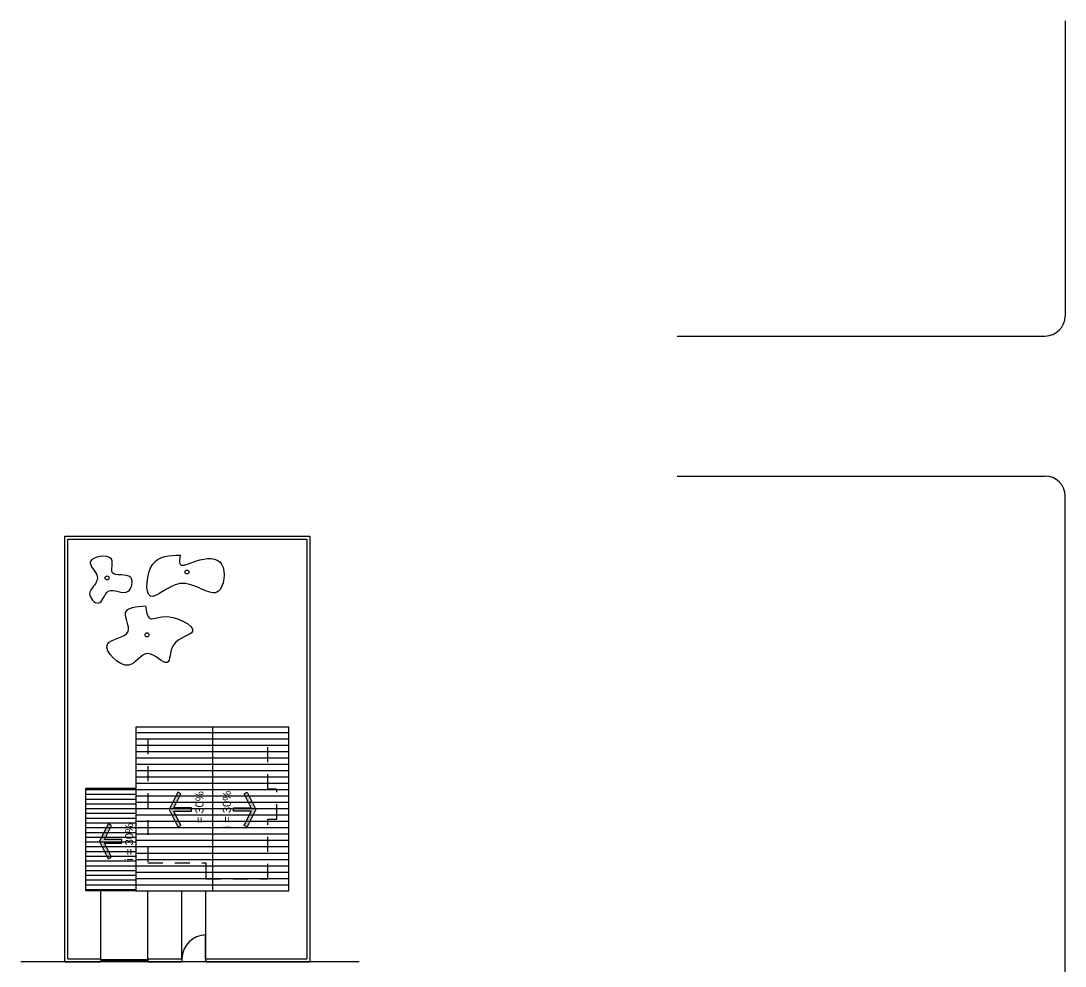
# Model space of a CAD drawing. Header units: millimetres. Extents: x 3232 to 3409, y 1223 to 1316.
# Drawn here: x 3271.5 to 3323.7, y 1268.5 to 1315.7 of the extents above; entities that cross this region are included whole.
import ezdxf

# ---------------------------------------------------------------- set-up
doc = ezdxf.new("R2010")
doc.units = ezdxf.units.MM
doc.linetypes.add('HIDDEN2', pattern=[4.7625, 3.175, -1.5875])
doc.linetypes.add('JIS_02_0.7', pattern=[1.35, 0.75, -0.6])
for name, color, linetype in [('COTAS E TEXTOS', 7, 'Continuous'), ('ESQUADRIAS', 3, 'Continuous'), ('HACHURAS', 8, 'Continuous'), ('PAREDES', 4, 'Continuous'), ('PISO', 2, 'Continuous'), ('PROJEÇÕES', 8, 'HIDDEN2'), ('SIMBOLOS', 1, 'Continuous'), ('VEGETAÇÃO', 91, 'Continuous')]:
    doc.layers.add(name, color=color, linetype=linetype)
doc.styles.add('1 200 ANOTACOES', font='arial.ttf', dxfattribs={"height": 0.4})

msp = doc.modelspace()

# ---------------------------------------------------------------- hatches: boundary and pattern name
at = {"layer": 'HACHURAS'}
h = msp.add_hatch(dxfattribs=at)
h.set_pattern_fill('ANSI31', color=256, scale=0.1, angle=135)
h.paths.add_polyline_path([(3281.122, 1279.828), (3277.897, 1279.828), (3277.897, 1273.628), (3280.797, 1273.628), (3280.797, 1272.828), (3281.122, 1272.828)], flags=17)
h.paths.add_polyline_path([(3284.347, 1277.328), (3283.897, 1277.328), (3283.897, 1279.828), (3281.122, 1279.828), (3281.122, 1272.828), (3283.897, 1272.828), (3283.897, 1275.828), (3284.347, 1275.828)], flags=17)
h.paths.add_polyline_path([(3284.947, 1280.428), (3281.122, 1280.428), (3281.122, 1279.828), (3283.897, 1279.828), (3283.897, 1277.328), (3284.347, 1277.328), (3284.347, 1275.828), (3283.897, 1275.828), (3283.897, 1272.828), (3281.122, 1272.828), (3281.122, 1272.228), (3284.947, 1272.228)])
h.paths.add_polyline_path([(3280.797, 1273.628), (3277.897, 1273.628), (3277.897, 1279.828), (3281.122, 1279.828), (3281.122, 1280.428), (3277.297, 1280.428), (3277.297, 1272.228), (3281.122, 1272.228), (3281.122, 1272.828), (3280.797, 1272.828)])
h = msp.add_hatch(dxfattribs=at)
h.set_pattern_fill('ANSI31', color=256, scale=0.075, angle=135)
h.paths.add_polyline_path([(3277.297, 1277.361), (3274.797, 1277.361), (3274.797, 1272.228), (3277.297, 1272.228)])
h = msp.add_hatch(color=256, dxfattribs=at)
h.dxf.hatch_style = 1
h.paths.add_polyline_path([(3280.071, 1276.386), (3279.19, 1276.386), (3279.543, 1277.091), (3279.387, 1277.169), (3278.952, 1276.299), (3279.387, 1275.429), (3279.543, 1275.507), (3279.19, 1276.212), (3280.071, 1276.212)])
h = msp.add_hatch(color=256, dxfattribs=at)
h.dxf.hatch_style = 1
h.paths.add_polyline_path([(3282.173, 1276.386), (3283.054, 1276.386), (3282.701, 1277.091), (3282.857, 1277.169), (3283.292, 1276.299), (3282.857, 1275.429), (3282.701, 1275.507), (3283.054, 1276.212), (3282.173, 1276.212)])
h = msp.add_hatch(color=256, dxfattribs=at)
h.dxf.hatch_style = 1
h.paths.add_polyline_path([(3276.599, 1274.798), (3275.718, 1274.798), (3276.07, 1275.503), (3275.915, 1275.581), (3275.48, 1274.711), (3275.915, 1273.841), (3276.07, 1273.919), (3275.718, 1274.624), (3276.599, 1274.624)])

# ---------------------------------------------------------------- linework, layer by layer
at = {"layer": 'ESQUADRIAS'}
for points in [[(3280.797, 1268.828), (3280.797, 1270.028), (3280.757, 1270.028), (3280.757, 1268.828), (3280.757, 1268.828)], [(3275.547, 1268.753), (3277.897, 1268.753), (3277.897, 1268.793), (3275.547, 1268.793), (3275.547, 1268.753)]]:
    msp.add_lwpolyline(points, dxfattribs=at)
at = {"layer": 'PAREDES'}
for p, q in [((3273.747, 1289.978), (3285.997, 1289.978)), ((3273.747, 1268.678), (3273.747, 1289.978)), ((3285.997, 1289.978), (3285.997, 1268.678)), ((3273.897, 1289.828), (3285.847, 1289.828)), ((3273.897, 1268.828), (3273.897, 1289.828)), ((3285.847, 1289.828), (3285.847, 1268.828)), ((3273.747, 1268.678), (3275.547, 1268.678)), ((3273.897, 1268.828), (3275.547, 1268.828)), ((3275.547, 1268.828), (3275.547, 1268.678)), ((3277.897, 1268.828), (3279.597, 1268.828)), ((3277.897, 1268.828), (3277.897, 1268.678)), ((3277.897, 1268.678), (3279.597, 1268.678)), ((3280.797, 1268.828), (3285.847, 1268.828)), ((3280.797, 1268.828), (3280.797, 1268.678)), ((3280.797, 1268.678), (3285.997, 1268.678))]:
    msp.add_line(p, q, dxfattribs=at)
at = {"layer": 'PISO'}
for p, q in [((3323.747, 1315.738), (3323.747, 1300.978)), ((3304.353, 1299.978), (3322.747, 1299.978)), ((3304.353, 1292.978), (3322.747, 1292.978)), ((3323.747, 1245.378), (3323.747, 1291.978)), ((3281.122, 1280.428), (3281.122, 1272.228)), ((3274.797, 1272.228), (3274.797, 1277.361)), ((3277.297, 1277.361), (3274.797, 1277.361)), ((3277.297, 1272.228), (3274.797, 1272.228)), ((3288.457, 1268.678), (3271.544, 1268.678)), ((3279.597, 1268.828), (3279.597, 1268.678))]:
    msp.add_line(p, q, dxfattribs=at)
at = {"layer": 'PISO', "color": 1}
for p, q in [((3275.547, 1268.828), (3275.547, 1272.228)), ((3277.897, 1268.828), (3277.897, 1272.228)), ((3279.597, 1268.828), (3279.597, 1272.228)), ((3280.797, 1268.753), (3280.797, 1272.228))]:
    msp.add_line(p, q, dxfattribs=at)
at = {"layer": 'PISO', "color": 8}
for p, q in [((3277.897, 1268.678), (3275.547, 1268.678)), ((3280.797, 1268.678), (3279.597, 1268.678))]:
    msp.add_line(p, q, dxfattribs=at)
at = {"layer": 'PISO'}
for points in [[(3277.297, 1272.228), (3284.947, 1272.228), (3284.947, 1280.428), (3277.297, 1280.428), (3277.297, 1272.228)], [(3280.757, 1268.828), (3280.797, 1268.828)]]:
    msp.add_lwpolyline(points, dxfattribs=at)
for centre, radius, start, end in [((3322.747, 1300.978), 1, 270, 0), ((3322.747, 1291.978), 1, 0, 90), ((3280.797, 1268.828), 1.2, 90, 180)]:
    msp.add_arc(centre, radius, start, end, dxfattribs=at)
at = {"layer": 'PROJEÇÕES', "linetype": 'JIS_02_0.7'}
msp.add_lwpolyline([(3277.897, 1273.628), (3280.797, 1273.628), (3280.797, 1272.828), (3283.897, 1272.828), (3283.897, 1275.828), (3284.347, 1275.828), (3284.347, 1277.328), (3283.897, 1277.328), (3283.897, 1279.828), (3277.897, 1279.828), (3277.897, 1273.628)], dxfattribs=at)
at = {"layer": 'SIMBOLOS'}
for points in [[(3279.387, 1275.429), (3279.543, 1275.507), (3279.19, 1276.212), (3280.071, 1276.212), (3280.071, 1276.386), (3279.19, 1276.386), (3279.543, 1277.091), (3279.387, 1277.169), (3278.952, 1276.299), (3279.387, 1275.429)], [(3282.857, 1275.429), (3282.701, 1275.507), (3283.054, 1276.212), (3282.173, 1276.212), (3282.173, 1276.386), (3283.054, 1276.386), (3282.701, 1277.091), (3282.857, 1277.169), (3283.292, 1276.299), (3282.857, 1275.429)], [(3275.915, 1273.841), (3276.07, 1273.919), (3275.718, 1274.624), (3276.599, 1274.624), (3276.599, 1274.798), (3275.718, 1274.798), (3276.07, 1275.503), (3275.915, 1275.581), (3275.48, 1274.711), (3275.915, 1273.841)]]:
    msp.add_lwpolyline(points, dxfattribs=at)
at = {"layer": 'VEGETAÇÃO'}
for centre, radius in [((3275.855, 1287.884), 0.0986), ((3279.842, 1288.176), 0.0986), ((3277.849, 1285.036), 0.102)]:
    msp.add_circle(centre, radius, dxfattribs=at)
for points in [[(3275.108, 1287.376), (3275.365, 1287.969), (3275.011, 1288.691), (3276.071, 1288.819), (3276.12, 1288.146), (3277.035, 1287.905), (3276.907, 1287.215), (3275.911, 1287.215), (3275.413, 1286.622), (3274.979, 1287.103), (3275.108, 1287.376)], [(3279.509, 1289.028), (3278.144, 1288.579), (3278.017, 1286.979), (3279.485, 1287.596), (3281.42, 1287.215), (3281.581, 1288.563), (3280.28, 1288.723), (3279.509, 1288.563), (3279.509, 1289.028)], [(3277.78, 1286.489), (3276.779, 1286.135), (3276.908, 1285.199), (3275.874, 1284.57), (3276.94, 1283.521), (3277.893, 1284.102), (3278.862, 1283.65), (3279.169, 1284.521), (3280.122, 1285.199), (3278.604, 1285.941), (3277.99, 1285.86), (3277.78, 1286.489)]]:
    msp.add_spline(points, degree=3, dxfattribs=at)

# ---------------------------------------------------------------- texts
at = {"layer": 'COTAS E TEXTOS', "char_height": 0.4, "attachment_point": 1, "rotation": 90, "style": '1 200 ANOTACOES'}
for insert in [(3280.272, 1275.338), (3281.636, 1275.359), (3276.755, 1273.746)]:
    msp.add_mtext_dynamic_manual_height_columns('i = 30%', width=4.55771, gutter_width=1.5, heights=[0], dxfattribs=dict(at, insert=insert))

doc.saveas('drawing.dxf')
